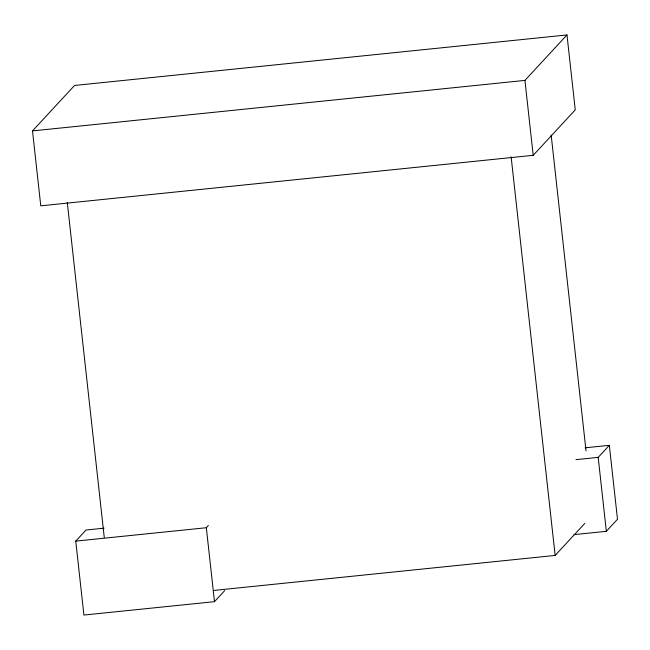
<?xml version="1.0" encoding="UTF-8"?>
<svg xmlns="http://www.w3.org/2000/svg" width="650" height="650" viewBox="0 0 650 650"><rect width="100%" height="100%" fill="white"/><g stroke="black" fill="none" stroke-linecap="round" stroke-linejoin="round"><path stroke-width="0.97" d="M32.5 130.902L74.555 85.459L566.987 34.946L575.258 109.874L533.203 155.317L40.771 205.831L32.5 130.902L524.932 80.397L566.987 34.946M224.754 590.566L214.484 601.664L83.915 615.054L75.749 541.117L86.019 530.026L104.097 528.174M75.749 541.117L206.326 527.727L208.374 525.509M575.965 459.656L598.187 457.372L609.334 445.323L617.5 519.261L606.344 531.31L574.023 534.625M214.167 590.403L555.141 555.433L584.781 523.404M585.097 447.809L609.334 445.323M598.187 457.372L606.344 531.31M551.168 135.07L586.032 450.897M524.932 80.397L533.203 155.317M511.136 156.869L555.141 555.433M206.326 527.727L214.484 601.664M67.275 202.394L104.252 537.387"/></g></svg>
